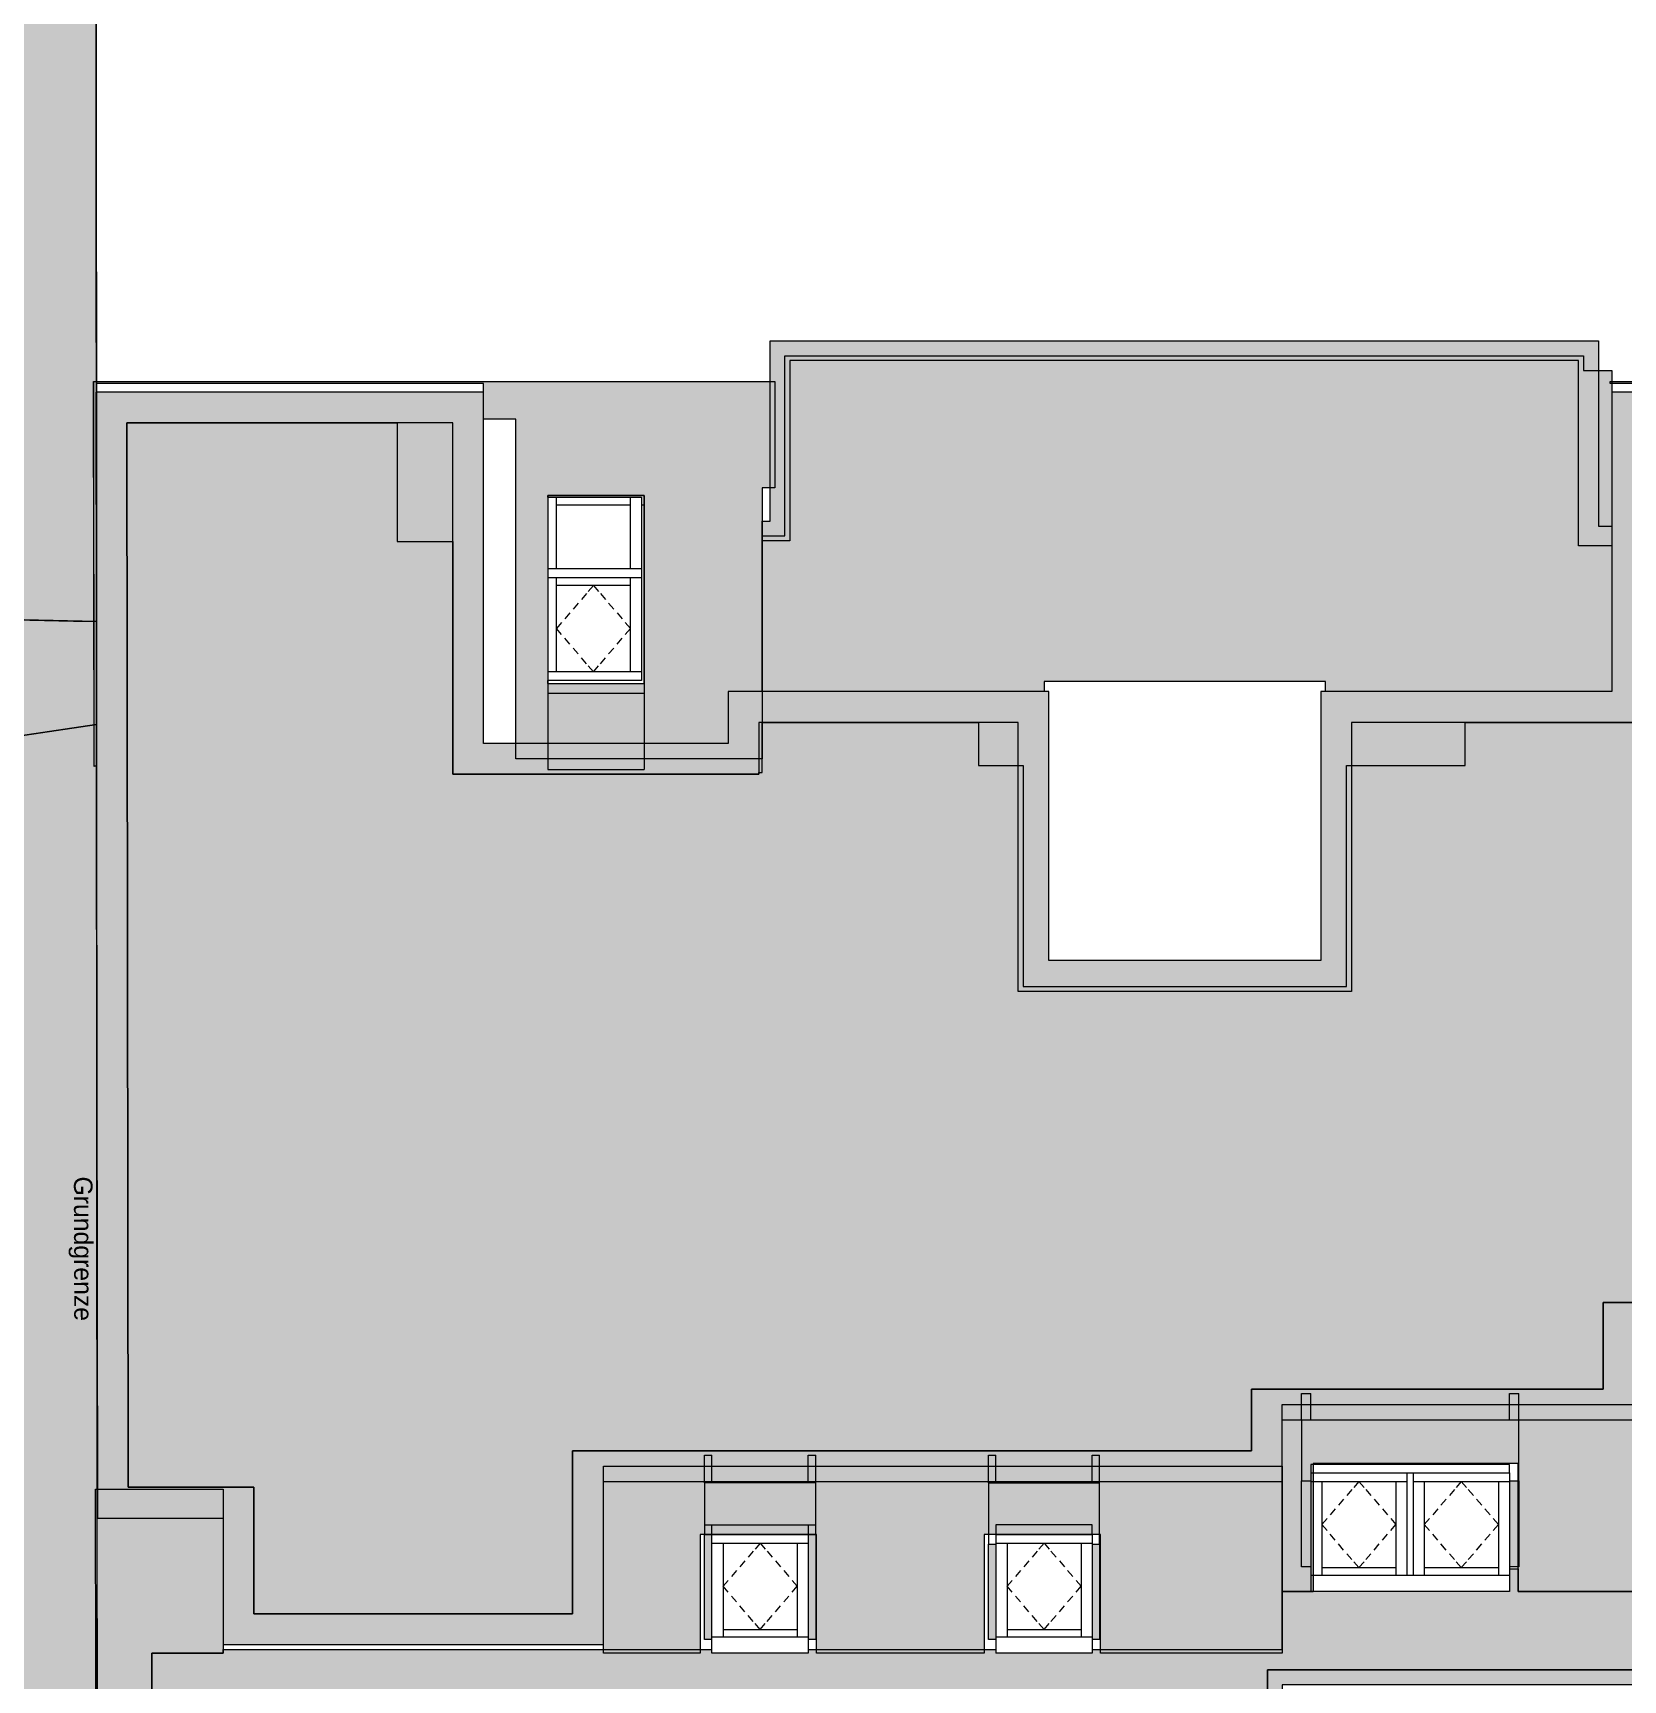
# Model space of a CAD drawing. Header units: metres. Extents: x -3 to 171, y -23 to 41.
# Drawn here: x 132.92 to 145.8, y 3.66 to 17 of the extents above; entities that cross this region are included whole.
import ezdxf

# ---------------------------------------------------------------- set-up
doc = ezdxf.new("R2010")
doc.units = ezdxf.units.M
doc.header["$MEASUREMENT"] = 0
doc.set_wipeout_variables(frame=1)
doc.linetypes.add('Wipeout_Contour', pattern=[1, 0, -1])
for name, color, linetype in [('325 Dachfenster', 7, 'Continuous'), ('330 Dachaufbau', 7, 'Continuous'), ('725 Nachbarbebauung', 7, 'Continuous'), ('905 VP Beschriftung Übersicht.Übersicht', 7, 'Continuous'), ('925 Vorentwurf Beschriftung', 7, 'Continuous'), ('Neubau_840 Baulinien', 7, 'Continuous'), ('Neubau_844 Umriss 2D', 7, 'Continuous')]:
    doc.layers.add(name, color=color, linetype=linetype)
doc.styles.add('ERSTELLTER_STIL_2', font='')
doc.styles.get('ERSTELLTER_STIL_2').set_extended_font_data('Eurostile')
doc.linetypes.add('Grenze Grundstück', pattern='A,0,[1,415_260415_PP_VA_1_7 1 DG1.Shx,S=0.00031746,R=0,X=0,Y=0],-0.04,0', length=0.04)

# ---------------------------------------------------------------- blocks, each defined once
blk = doc.blocks.new('Decke_5_2', base_point=(125.924, 12.41))
at = {"layer": '725 Nachbarbebauung', "linetype": 'Continuous', "lineweight": 0, "true_color": 0x1f1f1f}
blk.add_hatch(color=250, dxfattribs=at).paths.add_polyline_path([(125.924, 12.41), (125.923, 10.284), (133.439, 11.402), (133.438, 12.238)])
at = {"layer": '725 Nachbarbebauung', "color": 8, "linetype": 'Continuous', "lineweight": 13, "flags": 128}
blk.add_lwpolyline([(125.924, 12.41), (125.923, 10.284), (133.439, 11.402), (133.438, 12.238)], close=True, dxfattribs=at)
blk = doc.blocks.new('Decke_6_2', base_point=(121.777, 27.716))
at = {"layer": '725 Nachbarbebauung', "linetype": 'Continuous', "lineweight": 0, "true_color": 0x1f1f1f}
blk.add_hatch(color=250, dxfattribs=at).paths.add_polyline_path([(121.777, 27.716), (125.924, 12.41), (126.649, 12.392), (133.253, 12.241), (133.438, 12.24), (133.432, 21.265), (133.436, 23.257), (133.389, 33.382), (123.36, 33.409), (121.802, 33.428)])
at = {"layer": '725 Nachbarbebauung', "color": 8, "linetype": 'Continuous', "lineweight": 13, "flags": 128}
blk.add_lwpolyline([(121.777, 27.716), (125.924, 12.41), (126.649, 12.392), (133.253, 12.241), (133.438, 12.24), (133.432, 21.265), (133.436, 23.257), (133.389, 33.382), (123.36, 33.409), (121.802, 33.428)], close=True, dxfattribs=at)
blk = doc.blocks.new('Decke_25_2', base_point=(123.417, -0.068))
at = {"layer": '725 Nachbarbebauung', "linetype": 'Continuous', "lineweight": 0, "true_color": 0x1f1f1f}
blk.add_hatch(color=250, dxfattribs=at).paths.add_polyline_path([(123.417, -0.068), (132.147, 1.239), (130.298, 0.962), (133.446, 1.433), (133.439, 11.402), (126.84, 10.42), (121.986, 9.697), (122.254, 7.872)])
at = {"layer": '725 Nachbarbebauung', "color": 8, "linetype": 'Continuous', "lineweight": 13, "flags": 128}
blk.add_lwpolyline([(123.417, -0.068), (132.147, 1.239), (130.298, 0.962), (133.446, 1.433), (133.439, 11.402), (126.84, 10.42), (121.986, 9.697), (122.254, 7.872)], close=True, dxfattribs=at)
blk = doc.blocks.new('Dachfläche_10_2', base_point=(152.31, 14.18))
at = {"layer": '330 Dachaufbau', "linetype": 'Continuous', "lineweight": 0, "true_color": 0x000000}
h = blk.add_hatch(color=18, dxfattribs=at)
h.paths.add_polyline_path([(152.297, 11.125), (152.31, 14.18), (145.7, 14.18), (145.7, 14.165), (148.854, 14.165), (148.854, 11.125)])
h.paths.add_polyline_path([(149.616, 11.735), (149.616, 13.34), (151.276, 13.34), (151.276, 11.735)], flags=0)
at = {"layer": '330 Dachaufbau', "color": 7, "linetype": 'Continuous', "lineweight": 18, "flags": 128}
for points in [[(145.7, 14.18), (152.31, 14.18)], [(145.7, 14.165), (145.7, 14.18)], [(148.854, 14.165), (145.7, 14.165)], [(148.854, 11.125), (148.854, 14.165)], [(152.31, 14.18), (152.297, 11.125)], [(152.297, 11.125), (152.31, 14.18)], [(152.31, 14.18), (152.31, 14.18), (152.31, 14.18), (152.31, 14.18)], [(151.276, 13.34), (149.616, 13.34)], [(149.616, 13.34), (149.616, 11.735)], [(149.616, 13.263), (151.276, 13.263)], [(151.276, 11.735), (151.276, 13.34)], [(149.616, 11.735), (151.276, 11.735)], [(152.297, 11.125), (148.854, 11.125)], [(152.297, 11.125), (152.297, 11.125), (152.297, 11.125), (152.297, 11.125)]]:
    blk.add_lwpolyline(points, dxfattribs=at)
blk = doc.blocks.new('Dachfläche_11_2', base_point=(133.414, 14.181))
at = {"layer": '330 Dachaufbau', "linetype": 'Continuous', "lineweight": 0, "true_color": 0x000000}
h = blk.add_hatch(color=18, dxfattribs=at)
h.paths.add_polyline_path([(136.834, 11.125), (138.83, 11.125), (138.83, 13.32), (138.934, 13.32), (138.934, 14.181), (133.414, 14.181), (133.418, 11.065), (133.439, 11.065), (133.439, 14.165), (136.574, 14.165), (136.574, 13.875), (136.834, 13.875)])
h.paths.add_polyline_path([(137.094, 11.735), (137.094, 13.259), (137.874, 13.259), (137.874, 11.735)], flags=0)
at = {"layer": '330 Dachaufbau', "color": 7, "linetype": 'Continuous', "lineweight": 18, "flags": 128}
for points in [[(133.418, 11.065), (133.414, 14.181)], [(133.414, 14.181), (138.934, 14.181)], [(133.414, 14.181), (133.414, 14.181)], [(133.414, 14.181), (133.417, 11.065)], [(136.574, 14.165), (133.439, 14.165)], [(133.439, 14.165), (133.439, 11.065)], [(136.574, 13.875), (136.574, 14.165)], [(138.934, 14.181), (138.934, 13.32)], [(136.834, 13.875), (136.574, 13.875)], [(136.834, 11.125), (136.834, 13.875)], [(137.874, 13.259), (137.094, 13.259)], [(137.094, 13.259), (137.094, 11.735)], [(137.874, 11.735), (137.874, 13.259)], [(138.934, 13.32), (138.83, 13.32)], [(138.83, 13.32), (138.83, 11.125)], [(137.094, 13.182), (137.874, 13.182)], [(137.094, 11.735), (137.874, 11.735)], [(138.83, 11.125), (136.834, 11.125)], [(133.417, 11.065), (133.418, 11.065)], [(133.439, 11.065), (133.418, 11.065)]]:
    blk.add_lwpolyline(points, dxfattribs=at)
blk = doc.blocks.new('Dachfläche_13_2', base_point=(133.431, 5.21))
at = {"layer": '330 Dachaufbau', "linetype": 'Continuous', "lineweight": 0, "true_color": 0x000000}
blk.add_hatch(color=18, dxfattribs=at).paths.add_polyline_path([(134.464, 3.88), (134.464, 5.21), (133.431, 5.21), (133.435, 2.13), (133.888, 2.13), (133.886, 3.88)])
at = {"layer": '330 Dachaufbau', "color": 7, "linetype": 'Continuous', "lineweight": 18, "flags": 128}
for points in [[(133.431, 5.21), (134.464, 5.21)], [(133.435, 2.13), (133.431, 5.21)], [(134.464, 5.21), (134.464, 3.88)], [(133.886, 3.88), (133.888, 2.13)], [(134.464, 3.88), (133.886, 3.88)], [(133.888, 2.13), (133.886, 3.88)], [(133.888, 2.13), (133.435, 2.13)], [(133.888, 2.13), (133.888, 2.13)]]:
    blk.add_lwpolyline(points, dxfattribs=at)
blk = doc.blocks.new('VELUX SlopeRoofBundle[16]_2', base_point=(133.379, 35.46))
at = {"color": 254, "linetype": 'Wipeout_Contour', "lineweight": 0, "ltscale": 564.680815}
blk.add_wipeout([(140.724, 3.88), (141.504, 3.88), (141.504, 4.009), (140.724, 4.009)], dxfattribs=at).dxf.layer = '325 Dachfenster'
at = {"layer": '325 Dachfenster', "linetype": 'Continuous', "lineweight": 0, "flags": 128}
blk.add_lwpolyline([(141.504, 3.88), (140.724, 3.88)], dxfattribs=at)
at = {"color": 254, "linetype": 'Wipeout_Contour', "lineweight": 0, "ltscale": 564.740052}
blk.add_wipeout([(140.724, 4.009), (141.504, 4.009), (141.504, 4.842), (140.724, 4.842)], dxfattribs=at).dxf.layer = '325 Dachfenster'
at = {"layer": '325 Dachfenster', "linetype": 'Continuous', "lineweight": 0, "flags": 128}
for points in [[(140.724, 4.842), (141.504, 4.842)], [(140.724, 4.842), (140.724, 4.764), (140.724, 4.009), (140.724, 3.99), (140.724, 3.88)], [(141.504, 4.842), (141.504, 4.764), (141.504, 4.009), (141.504, 3.99), (141.504, 3.88)], [(140.724, 4.771), (141.504, 4.771)], [(140.814, 4.771), (140.814, 4.009)], [(141.058, 4.706), (141.017, 4.658)], [(141.114, 4.771), (141.073, 4.723)], [(141.114, 4.771), (141.156, 4.723)], [(141.17, 4.706), (141.212, 4.658)], [(141.414, 4.771), (141.414, 4.009)], [(140.923, 4.549), (140.882, 4.501)], [(140.991, 4.627), (140.949, 4.579)], [(141.238, 4.627), (141.279, 4.579)], [(141.305, 4.549), (141.347, 4.501)], [(140.856, 4.47), (140.814, 4.422)], [(140.856, 4.374), (140.814, 4.422)], [(141.373, 4.47), (141.414, 4.422)], [(141.373, 4.374), (141.414, 4.422)], [(140.923, 4.295), (140.882, 4.343)], [(141.305, 4.295), (141.347, 4.343)], [(140.991, 4.216), (140.949, 4.265)], [(141.058, 4.138), (141.017, 4.186)], [(141.17, 4.138), (141.212, 4.186)], [(141.238, 4.216), (141.279, 4.265)], [(141.504, 4.009), (140.724, 4.009)], [(140.814, 4.073), (141.414, 4.073)], [(141.114, 4.073), (141.073, 4.121)], [(141.114, 4.073), (141.156, 4.121)]]:
    blk.add_lwpolyline(points, dxfattribs=at)
blk = doc.blocks.new('Dachfläche_17_2', base_point=(141.564, 3.99))
at = {"layer": '325 Dachfenster', "linetype": 'Continuous', "lineweight": 0, "true_color": 0x000000}
for points in [[(140.724, 4.009), (140.724, 4.764), (140.664, 4.764), (140.664, 3.99), (140.724, 3.99)], [(141.504, 3.99), (141.564, 3.99), (141.564, 4.764), (141.504, 4.764), (141.504, 4.009)]]:
    blk.add_hatch(color=18, dxfattribs=at).paths.add_polyline_path(points)
at = {"layer": '325 Dachfenster', "color": 7, "linetype": 'Continuous', "lineweight": 13, "true_color": 0xf4f4f4, "flags": 128}
for points in [[(140.664, 5.483), (140.724, 5.483)], [(140.664, 5.259), (140.664, 5.483)], [(140.724, 5.259), (140.724, 5.483)], [(141.504, 5.483), (141.564, 5.483)], [(141.504, 5.259), (141.504, 5.483)], [(141.564, 5.259), (141.564, 5.483)], [(140.664, 5.259), (141.564, 5.259)], [(140.664, 5.259), (140.664, 4.764)], [(141.564, 4.764), (141.564, 5.259)], [(140.724, 4.92), (140.724, 4.842)], [(141.504, 4.92), (140.724, 4.92)], [(141.504, 4.842), (141.504, 4.92)], [(140.664, 4.764), (140.724, 4.764)], [(140.664, 3.99), (140.664, 4.764)], [(141.504, 4.764), (141.564, 4.764)], [(141.564, 4.764), (141.564, 3.99)], [(140.724, 3.99), (140.664, 3.99)], [(141.564, 3.99), (141.504, 3.99)]]:
    blk.add_lwpolyline(points, dxfattribs=at)
at = {"layer": '325 Dachfenster', "linetype": 'Continuous', "lineweight": 0}
blk.add_blockref('VELUX SlopeRoofBundle[16]_2', (133.379, 35.46), dxfattribs=at)
blk = doc.blocks.new('VELUX SlopeRoofBundle[17]_2', base_point=(133.379, 35.46))
at = {"color": 254, "linetype": 'Wipeout_Contour', "lineweight": 0, "ltscale": 555.484521}
blk.add_wipeout([(138.424, 3.88), (139.204, 3.88), (139.204, 4.009), (138.424, 4.009)], dxfattribs=at).dxf.layer = '325 Dachfenster'
at = {"layer": '325 Dachfenster', "linetype": 'Continuous', "lineweight": 0, "flags": 128}
blk.add_lwpolyline([(139.204, 3.88), (138.424, 3.88)], dxfattribs=at)
at = {"color": 254, "linetype": 'Wipeout_Contour', "lineweight": 0, "ltscale": 555.544735}
blk.add_wipeout([(138.424, 4.009), (139.204, 4.009), (139.204, 4.842), (138.424, 4.842)], dxfattribs=at).dxf.layer = '325 Dachfenster'
at = {"layer": '325 Dachfenster', "linetype": 'Continuous', "lineweight": 0, "flags": 128}
for points in [[(138.424, 3.88), (138.424, 3.99), (138.424, 4.009), (138.424, 4.842)], [(138.424, 4.842), (139.204, 4.842)], [(139.204, 4.842), (139.204, 4.009), (139.204, 3.99), (139.204, 3.88)], [(138.424, 4.771), (139.204, 4.771)], [(138.514, 4.771), (138.514, 4.009)], [(138.758, 4.706), (138.717, 4.658)], [(138.814, 4.771), (138.773, 4.723)], [(138.814, 4.771), (138.856, 4.723)], [(138.87, 4.706), (138.912, 4.658)], [(139.114, 4.771), (139.114, 4.009)], [(138.623, 4.549), (138.582, 4.501)], [(138.691, 4.627), (138.649, 4.579)], [(138.938, 4.627), (138.979, 4.579)], [(139.005, 4.549), (139.047, 4.501)], [(138.556, 4.47), (138.514, 4.422)], [(138.556, 4.374), (138.514, 4.422)], [(139.073, 4.47), (139.114, 4.422)], [(139.073, 4.374), (139.114, 4.422)], [(138.623, 4.295), (138.582, 4.343)], [(139.005, 4.295), (139.047, 4.343)], [(138.691, 4.216), (138.649, 4.265)], [(138.758, 4.138), (138.717, 4.186)], [(138.87, 4.138), (138.912, 4.186)], [(138.938, 4.216), (138.979, 4.265)], [(139.204, 4.009), (138.424, 4.009)], [(138.514, 4.073), (139.114, 4.073)], [(138.814, 4.073), (138.773, 4.121)], [(138.814, 4.073), (138.856, 4.121)]]:
    blk.add_lwpolyline(points, dxfattribs=at)
blk = doc.blocks.new('Dachfläche_18_2', base_point=(139.264, 3.99))
at = {"layer": '325 Dachfenster', "linetype": 'Continuous', "lineweight": 0, "true_color": 0x000000}
for points in [[(138.424, 4.009), (138.424, 4.842), (138.364, 4.842), (138.364, 3.99), (138.424, 3.99)], [(139.264, 3.99), (139.264, 4.842), (139.204, 4.842), (139.204, 4.009), (139.204, 3.99)]]:
    blk.add_hatch(color=18, dxfattribs=at).paths.add_polyline_path(points)
at = {"layer": '325 Dachfenster', "color": 7, "linetype": 'Continuous', "lineweight": 13, "true_color": 0xf4f4f4, "flags": 128}
for points in [[(138.364, 5.483), (138.424, 5.483)], [(138.364, 5.259), (138.364, 5.483)], [(138.424, 5.259), (138.424, 5.483)], [(139.204, 5.483), (139.264, 5.483)], [(139.204, 5.259), (139.204, 5.483)], [(139.264, 5.259), (139.264, 5.483)], [(139.264, 5.259), (138.364, 5.259)], [(138.364, 5.259), (138.364, 4.92)], [(139.264, 4.92), (139.264, 5.259)], [(138.364, 4.92), (138.424, 4.92), (139.204, 4.92), (139.264, 4.92)], [(138.364, 4.92), (138.364, 4.842)], [(138.364, 3.99), (138.364, 4.842)], [(138.364, 4.842), (138.424, 4.842)], [(138.424, 4.842), (138.424, 4.92)], [(139.204, 4.92), (139.204, 4.842)], [(139.204, 4.842), (139.264, 4.842)], [(139.264, 4.842), (139.264, 4.92)], [(139.264, 4.842), (139.264, 3.99)], [(138.424, 3.99), (138.364, 3.99)], [(139.264, 3.99), (139.204, 3.99)]]:
    blk.add_lwpolyline(points, dxfattribs=at)
at = {"layer": '325 Dachfenster', "linetype": 'Continuous', "lineweight": 0}
blk.add_blockref('VELUX SlopeRoofBundle[17]_2', (133.379, 35.46), dxfattribs=at)
blk = doc.blocks.new('VELUX SlopeRoofBundle[22]_2', base_point=(133.379, 35.46))
at = {"color": 254, "linetype": 'Wipeout_Contour', "lineweight": 0, "ltscale": 574.985165}
blk.add_wipeout([(143.274, 4.509), (143.274, 4.38), (144.079, 4.38), (144.079, 4.509)], dxfattribs=at).dxf.layer = '325 Dachfenster'
at = {"color": 254, "linetype": 'Wipeout_Contour', "lineweight": 0, "ltscale": 578.203617}
blk.add_wipeout([(144.079, 4.38), (144.884, 4.38), (144.884, 4.509), (144.079, 4.509)], dxfattribs=at).dxf.layer = '325 Dachfenster'
at = {"layer": '325 Dachfenster', "linetype": 'Continuous', "lineweight": 0, "flags": 128}
blk.add_lwpolyline([(144.884, 4.38), (144.079, 4.38), (143.274, 4.38)], dxfattribs=at)
at = {"color": 254, "linetype": 'Wipeout_Contour', "lineweight": 0, "ltscale": 576.658876}
blk.add_wipeout([(143.274, 4.509), (144.884, 4.509), (144.884, 5.342), (143.274, 5.342)], dxfattribs=at).dxf.layer = '325 Dachfenster'
at = {"layer": '325 Dachfenster', "linetype": 'Continuous', "lineweight": 0, "flags": 128}
for points in [[(143.274, 5.342), (144.054, 5.342), (144.104, 5.342), (144.884, 5.342)], [(143.274, 5.342), (143.274, 5.275), (143.274, 4.58), (143.274, 4.509), (143.274, 4.38)], [(144.054, 5.342), (144.054, 4.509)], [(144.104, 5.342), (144.104, 4.509)], [(144.884, 5.342), (144.884, 5.275), (144.884, 4.58), (144.884, 4.509), (144.884, 4.38)], [(143.274, 5.271), (144.054, 5.271)], [(143.364, 5.271), (143.364, 4.509)], [(143.608, 5.206), (143.567, 5.158)], [(143.664, 5.271), (143.623, 5.223)], [(143.664, 5.271), (143.706, 5.223)], [(143.72, 5.206), (143.762, 5.158)], [(143.964, 5.271), (143.964, 4.509)], [(144.104, 5.271), (144.884, 5.271)], [(144.194, 5.271), (144.194, 4.509)], [(144.438, 5.206), (144.397, 5.158)], [(144.494, 5.271), (144.453, 5.223)], [(144.494, 5.271), (144.536, 5.223)], [(144.55, 5.206), (144.592, 5.158)], [(144.794, 5.271), (144.794, 4.509)], [(143.541, 5.127), (143.499, 5.079)], [(143.788, 5.127), (143.829, 5.079)], [(144.371, 5.127), (144.329, 5.079)], [(144.618, 5.127), (144.659, 5.079)], [(143.406, 4.97), (143.364, 4.922)], [(143.473, 5.049), (143.432, 5.001)], [(143.855, 5.049), (143.897, 5.001)], [(143.923, 4.97), (143.964, 4.922)], [(144.236, 4.97), (144.194, 4.922)], [(144.303, 5.049), (144.262, 5.001)], [(144.685, 5.049), (144.727, 5.001)], [(144.753, 4.97), (144.794, 4.922)], [(143.406, 4.874), (143.364, 4.922)], [(143.473, 4.795), (143.432, 4.843)], [(143.855, 4.795), (143.897, 4.843)], [(143.923, 4.874), (143.964, 4.922)], [(144.236, 4.874), (144.194, 4.922)], [(144.303, 4.795), (144.262, 4.843)], [(144.685, 4.795), (144.727, 4.843)], [(144.753, 4.874), (144.794, 4.922)], [(143.541, 4.716), (143.499, 4.765)], [(143.608, 4.638), (143.567, 4.686)], [(143.72, 4.638), (143.762, 4.686)], [(143.788, 4.716), (143.829, 4.765)], [(144.371, 4.716), (144.329, 4.765)], [(144.438, 4.638), (144.397, 4.686)], [(144.55, 4.638), (144.592, 4.686)], [(144.618, 4.716), (144.659, 4.765)], [(143.364, 4.573), (143.964, 4.573)], [(143.664, 4.573), (143.623, 4.621)], [(143.664, 4.573), (143.706, 4.621)], [(144.194, 4.573), (144.794, 4.573)], [(144.494, 4.573), (144.453, 4.621)], [(144.494, 4.573), (144.536, 4.621)], [(144.884, 4.509), (143.274, 4.509)]]:
    blk.add_lwpolyline(points, dxfattribs=at)
blk = doc.blocks.new('Dachfläche_23_2', base_point=(144.959, 4.58))
at = {"layer": '325 Dachfenster', "linetype": 'Continuous', "lineweight": 0, "true_color": 0x000000}
for points in [[(143.274, 5.275), (143.199, 5.275), (143.199, 4.58), (143.274, 4.58)], [(144.884, 5.275), (144.884, 4.58), (144.959, 4.58), (144.959, 5.275)]]:
    blk.add_hatch(color=18, dxfattribs=at).paths.add_polyline_path(points)
at = {"layer": '325 Dachfenster', "color": 7, "linetype": 'Continuous', "lineweight": 13, "true_color": 0xf4f4f4, "flags": 128}
for points in [[(143.199, 5.983), (143.274, 5.983)], [(143.199, 5.77), (143.199, 5.983)], [(143.274, 5.77), (143.274, 5.983)], [(144.884, 5.983), (144.959, 5.983)], [(144.884, 5.77), (144.884, 5.983)], [(144.959, 5.77), (144.959, 5.983)], [(143.199, 5.77), (144.959, 5.77)], [(143.199, 5.77), (143.199, 5.275)], [(144.959, 5.275), (144.959, 5.77)], [(143.274, 5.409), (143.274, 5.342)], [(144.884, 5.409), (143.274, 5.409)], [(144.884, 5.342), (144.884, 5.409)], [(143.199, 5.275), (143.274, 5.275)], [(143.199, 4.58), (143.199, 5.275)], [(144.884, 5.275), (144.959, 5.275)], [(144.959, 5.275), (144.959, 4.58)], [(143.274, 4.58), (143.199, 4.58)], [(144.959, 4.58), (144.884, 4.58)]]:
    blk.add_lwpolyline(points, dxfattribs=at)
at = {"layer": '325 Dachfenster', "linetype": 'Continuous', "lineweight": 0}
blk.add_blockref('VELUX SlopeRoofBundle[22]_2', (133.379, 35.46), dxfattribs=at)
blk = doc.blocks.new('VELUX SlopeRoofBundle[28]_2', base_point=(133.379, 35.46))
at = {"color": 254, "linetype": 'Wipeout_Contour', "lineweight": 0, "ltscale": 552.053609}
blk.add_wipeout([(137.854, 12.593), (137.094, 12.593), (137.094, 11.76), (137.854, 11.76)], dxfattribs=at).dxf.layer = '325 Dachfenster'
at = {"layer": '325 Dachfenster', "linetype": 'Continuous', "lineweight": 0, "flags": 128}
for points in [[(137.408, 12.464), (137.366, 12.415)], [(137.52, 12.464), (137.561, 12.415)], [(137.273, 12.306), (137.231, 12.258)], [(137.34, 12.385), (137.299, 12.337)], [(137.587, 12.385), (137.629, 12.337)], [(137.655, 12.306), (137.696, 12.258)], [(137.205, 12.228), (137.164, 12.18)], [(137.205, 12.131), (137.164, 12.18)], [(137.722, 12.228), (137.764, 12.18)], [(137.722, 12.131), (137.764, 12.18)], [(137.273, 12.053), (137.231, 12.101)], [(137.34, 11.974), (137.299, 12.022)], [(137.587, 11.974), (137.629, 12.022)], [(137.655, 12.053), (137.696, 12.101)], [(137.408, 11.895), (137.366, 11.944)], [(137.464, 11.83), (137.422, 11.879)], [(137.464, 11.83), (137.505, 11.879)], [(137.52, 11.895), (137.561, 11.944)], [(137.854, 11.83), (137.094, 11.83)], [(137.854, 11.76), (137.094, 11.76)]]:
    blk.add_lwpolyline(points, dxfattribs=at)
at = {"color": 254, "linetype": 'Wipeout_Contour', "lineweight": 0, "ltscale": 552.322368}
blk.add_wipeout([(137.854, 13.243), (137.094, 13.243), (137.094, 12.593), (137.854, 12.593)], dxfattribs=at).dxf.layer = '325 Dachfenster'
at = {"layer": '325 Dachfenster', "linetype": 'Continuous', "lineweight": 0, "flags": 128}
for points in [[(137.094, 13.243), (137.854, 13.243)], [(137.094, 13.243), (137.094, 12.593), (137.094, 11.76)], [(137.164, 12.663), (137.164, 13.243)], [(137.764, 12.663), (137.764, 13.243)], [(137.854, 13.243), (137.854, 12.593), (137.854, 11.76)], [(137.764, 13.179), (137.164, 13.179)], [(137.854, 12.663), (137.094, 12.663)], [(137.094, 12.593), (137.854, 12.593)], [(137.164, 11.83), (137.164, 12.593)], [(137.764, 11.83), (137.764, 12.593)], [(137.764, 12.529), (137.164, 12.529)], [(137.464, 12.529), (137.422, 12.481)], [(137.464, 12.529), (137.505, 12.481)]]:
    blk.add_lwpolyline(points, dxfattribs=at)
blk = doc.blocks.new('Dachfläche_29_2', base_point=(137.935, 13.359))
at = {"layer": '325 Dachfenster', "color": 7, "linetype": 'Continuous', "lineweight": 13, "true_color": 0xf4f4f4, "flags": 128}
for points in [[(137.094, 13.259), (137.874, 13.259)], [(137.094, 13.243), (137.094, 13.259)], [(137.874, 13.259), (137.874, 11.735)], [(137.094, 11.735), (137.094, 11.76)], [(137.094, 11.735), (137.874, 11.735)], [(137.094, 11.735), (137.094, 11.657)], [(137.094, 11.657), (137.874, 11.657)], [(137.094, 11.657), (137.094, 11.037)], [(137.874, 11.735), (137.874, 11.657)], [(137.874, 11.657), (137.874, 11.037)], [(137.094, 11.037), (137.874, 11.037)]]:
    blk.add_lwpolyline(points, dxfattribs=at)
at = {"layer": '325 Dachfenster', "linetype": 'Continuous', "lineweight": 0}
blk.add_blockref('VELUX SlopeRoofBundle[28]_2', (133.379, 35.46), dxfattribs=at)
blk = doc.blocks.new('Dachfläche_31_2', base_point=(137.544, 5.395))
at = {"layer": '330 Dachaufbau', "linetype": 'Continuous', "lineweight": 0, "true_color": 0x000000}
blk.add_hatch(color=18, dxfattribs=at).paths.add_polyline_path([(143.044, 5.395), (137.544, 5.395), (137.544, 3.88), (138.329, 3.88), (138.329, 4.842), (139.271, 4.842), (139.271, 3.88), (140.629, 3.88), (140.629, 4.842), (141.571, 4.842), (141.571, 3.88), (143.044, 3.88)])
at = {"layer": '330 Dachaufbau', "color": 7, "linetype": 'Continuous', "lineweight": 18, "flags": 128}
for points in [[(137.544, 3.88), (137.544, 5.395)], [(137.544, 5.395), (143.044, 5.395)], [(143.044, 5.395), (143.044, 3.88)], [(138.329, 4.842), (138.329, 3.88)], [(139.271, 4.842), (138.329, 4.842)], [(139.271, 3.88), (139.271, 4.842)], [(140.629, 4.842), (140.629, 3.88)], [(141.571, 4.842), (140.629, 4.842)], [(141.571, 3.88), (141.571, 4.842)], [(138.329, 3.88), (137.544, 3.88)], [(140.629, 3.88), (139.271, 3.88)], [(143.044, 3.88), (141.571, 3.88)]]:
    blk.add_lwpolyline(points, dxfattribs=at)
blk = doc.blocks.new('Dachfläche_34_2', base_point=(143.044, 5.895))
at = {"layer": '330 Dachaufbau', "linetype": 'Continuous', "lineweight": 0, "true_color": 0x000000}
blk.add_hatch(color=18, dxfattribs=at).paths.add_polyline_path([(144.955, 5.417), (144.955, 4.38), (145.894, 4.38), (145.894, 5.895), (143.044, 5.895), (143.044, 4.38), (143.295, 4.38), (143.295, 5.417)])
at = {"layer": '330 Dachaufbau', "color": 7, "linetype": 'Continuous', "lineweight": 18, "flags": 128}
for points in [[(143.044, 4.38), (143.044, 5.895)], [(143.044, 5.895), (145.894, 5.895)], [(145.894, 5.895), (145.894, 4.38)], [(143.295, 5.417), (143.295, 4.38)], [(144.955, 5.417), (143.295, 5.417)], [(144.955, 4.38), (144.955, 5.417)], [(143.295, 4.38), (143.044, 4.38)], [(145.894, 4.38), (144.955, 4.38)]]:
    blk.add_lwpolyline(points, dxfattribs=at)

msp = doc.modelspace()

# ---------------------------------------------------------------- hatches: boundary and pattern name
at = {"layer": '905 VP Beschriftung Übersicht.Übersicht', "linetype": 'Continuous', "lineweight": 0}
for points in [[(138.894, 14.51), (145.604, 14.51), (145.604, 13.01), (145.714, 13.01), (145.714, 12.85), (145.444, 12.85), (145.444, 14.35), (139.054, 14.35), (139.054, 12.89), (138.83, 12.89), (138.83, 13.05), (138.894, 13.05)], [(139.014, 14.39), (145.484, 14.39), (145.484, 14.27), (145.714, 14.27), (145.714, 11.67), (143.394, 11.67), (143.394, 11.75), (141.114, 11.75), (141.114, 11.67), (138.83, 11.67), (138.83, 12.93), (139.014, 12.93)], [(134.464, 3.88), (134.464, 3.91), (143.044, 3.91), (143.044, 4.38), (143.295, 4.38), (143.295, 4.563), (144.955, 4.563), (144.955, 4.38), (145.894, 4.38), (145.894, 5.28), (151.79, 5.28), (151.79, 4.37), (148.244, 4.37), (148.244, 3.745), (142.924, 3.745), (142.924, 2.972), (142.368, 2.895), (137.194, 2.895), (137.194, 2.254), (133.886, 2.254), (133.886, 3.88)]]:
    msp.add_hatch(color=255, dxfattribs=at).paths.add_polyline_path(points)
h = msp.add_hatch(color=255, dxfattribs=at)
h.paths.add_polyline_path([(133.695, 5.225), (133.684, 13.845), (135.874, 13.845), (135.874, 12.885), (136.324, 12.885), (136.324, 11), (138.804, 11), (138.804, 11.015), (138.83, 11.015), (138.83, 11.42), (140.584, 11.42), (140.584, 11.07), (140.944, 11.07), (140.944, 9.28), (143.564, 9.28), (143.564, 11.07), (144.524, 11.07), (144.524, 11.42), (145.964, 11.42), (145.964, 13.395), (146.714, 13.395), (146.714, 13.845), (148.604, 13.845), (148.604, 11), (152.009, 11), (151.993, 7.345), (151.064, 7.345), (151.064, 5.6), (148.384, 5.6), (148.384, 6.72), (145.644, 6.72), (145.644, 6.02), (142.794, 6.02), (142.794, 5.52), (137.294, 5.52), (137.294, 4.2), (134.714, 4.2), (134.714, 5.225)])
h.paths.add_polyline_path([(148.154, 10), (148.484, 10), (148.484, 9.67), (148.154, 9.67)], flags=0)
at = {"layer": '925 Vorentwurf Beschriftung', "linetype": 'Continuous', "lineweight": 13}
msp.add_hatch(color=255, dxfattribs=at).paths.add_polyline_path([(133.888, 2.25), (137.194, 2.254), (137.194, 2.895), (142.368, 2.895), (142.924, 2.972), (142.924, 3.745), (148.244, 3.745), (148.244, 4.37), (151.79, 4.37), (151.79, 4.25), (148.364, 4.25), (148.364, 3.625), (143.044, 3.625), (143.044, 2.868), (142.398, 2.775), (137.314, 2.775), (137.314, 2.13), (133.888, 2.13)])

# ---------------------------------------------------------------- linework, layer by layer
at = {"layer": '905 VP Beschriftung Übersicht.Übersicht', "color": 7, "linetype": 'Continuous', "lineweight": 13, "flags": 128}
for points in [[(138.894, 14.51), (145.604, 14.51), (145.604, 13.01), (145.714, 13.01), (145.714, 12.85), (145.444, 12.85), (145.444, 14.35), (139.054, 14.35), (139.054, 12.89), (138.83, 12.89), (138.83, 13.05), (138.894, 13.05)], [(139.014, 14.39), (145.484, 14.39), (145.484, 14.27), (145.714, 14.27), (145.714, 11.67), (143.394, 11.67), (143.394, 11.75), (141.114, 11.75), (141.114, 11.67), (138.83, 11.67), (138.83, 12.93), (139.014, 12.93)], [(134.464, 3.88), (134.464, 3.91), (143.044, 3.91), (143.044, 4.38), (143.295, 4.38), (143.295, 4.563), (144.955, 4.563), (144.955, 4.38), (145.894, 4.38), (145.894, 5.28), (151.79, 5.28), (151.79, 4.37), (148.244, 4.37), (148.244, 3.745), (142.924, 3.745), (142.924, 2.972), (142.368, 2.895), (137.194, 2.895), (137.194, 2.254), (133.886, 2.254), (133.886, 3.88)]]:
    msp.add_lwpolyline(points, close=True, dxfattribs=at)
msp.add_lwpolyline([(148.384, 6.72), (145.644, 6.72), (145.644, 6.02), (142.794, 6.02), (142.794, 5.52), (137.294, 5.52), (137.294, 4.2), (134.714, 4.2), (134.714, 5.225), (133.695, 5.225), (133.684, 13.845), (135.874, 13.845), (135.874, 12.885), (136.324, 12.885), (136.324, 11), (138.804, 11), (138.804, 11.015), (138.83, 11.015), (138.83, 11.42), (140.584, 11.42), (140.584, 11.07), (140.944, 11.07), (140.944, 9.28), (143.564, 9.28), (143.564, 11.07), (144.524, 11.07), (144.524, 11.42), (145.964, 11.42)], dxfattribs=at)
at = {"layer": '925 Vorentwurf Beschriftung', "color": 7, "linetype": 'Continuous', "lineweight": 13, "flags": 128}
msp.add_lwpolyline([(133.888, 2.25), (137.194, 2.254), (137.194, 2.895), (142.368, 2.895), (142.924, 2.972), (142.924, 3.745), (148.244, 3.745), (148.244, 4.37), (151.79, 4.37), (151.79, 4.25), (148.364, 4.25), (148.364, 3.625), (143.044, 3.625), (143.044, 2.868), (142.398, 2.775), (137.314, 2.775), (137.314, 2.13), (133.888, 2.13)], close=True, dxfattribs=at)
at = {"layer": 'Neubau_840 Baulinien', "color": 254, "linetype": 'Grenze Grundstück', "lineweight": 13, "true_color": 0xe3e3e3}
msp.add_lwpolyline([(133.379, 35.46), (152.364, 35.459), (152.337, 24.015), (152.283, 15.89), (152.228, 4.132), (133.446, 1.433), (133.436, 23.257)], close=True, dxfattribs=at)

# ---------------------------------------------------------------- block references
at = {"layer": '330 Dachaufbau', "color": 7, "linetype": 'Continuous', "lineweight": 18}
for name, p in [('Dachfläche_11_2', (133.414, 14.181)), ('Dachfläche_10_2', (152.31, 14.18)), ('Dachfläche_13_2', (133.431, 5.21))]:
    msp.add_blockref(name, p, dxfattribs=at)
at = {"layer": '725 Nachbarbebauung', "color": 8, "linetype": 'Continuous', "lineweight": 13}
for name, p in [('Decke_6_2', (121.777, 27.716)), ('Decke_5_2', (125.924, 12.41)), ('Decke_25_2', (123.417, -0.068))]:
    msp.add_blockref(name, p, dxfattribs=at)

# ---------------------------------------------------------------- texts
at = {"layer": 'Neubau_844 Umriss 2D', "color": 254, "linetype": 'Continuous', "lineweight": 13, "true_color": 0xe3e3e3, "insert": (133.309, 7.156), "char_height": 0.15, "attachment_point": 5, "rotation": 270.1119, "style": 'ERSTELLTER_STIL_2'}
msp.add_mtext('\\A1;{\\pqc;\\fEurostile|b0|i0|c0|p0;\\W1.000000;Grundgrenze}', dxfattribs=at)

# ---------------------------------------------------------------- next in the draw order: block references
at = {"layer": '325 Dachfenster', "color": 7, "linetype": 'Continuous', "lineweight": 13, "true_color": 0xf4f4f4}
for name, p in [('Dachfläche_29_2', (137.935, 13.359)), ('Dachfläche_23_2', (144.959, 4.58)), ('Dachfläche_18_2', (139.264, 3.99)), ('Dachfläche_17_2', (141.564, 3.99))]:
    msp.add_blockref(name, p, dxfattribs=at)

# ---------------------------------------------------------------- next in the draw order: hatches: boundary and pattern name
at = {"layer": '905 VP Beschriftung Übersicht.Übersicht', "linetype": 'Continuous', "lineweight": 13}
h = msp.add_hatch(color=255, dxfattribs=at)
h.paths.add_polyline_path([(136.574, 11.25), (136.574, 14.095), (133.433, 14.095), (133.445, 4.975), (134.464, 4.975), (134.464, 3.95), (137.544, 3.95), (137.544, 5.27), (143.044, 5.27), (143.044, 5.77), (145.894, 5.77), (145.894, 6.47), (148.134, 6.47), (148.134, 5.35), (151.314, 5.35), (151.314, 7.095), (152.242, 7.095), (152.26, 11.25), (148.854, 11.25), (148.854, 14.095), (145.714, 14.095), (145.714, 11.67), (143.355, 11.67), (143.355, 9.49), (141.154, 9.49), (141.154, 11.67), (138.554, 11.67), (138.554, 11.25)])
h.paths.add_polyline_path([(145.644, 6.72), (148.384, 6.72), (148.384, 5.6), (151.064, 5.6), (151.064, 7.345), (151.993, 7.345), (152.009, 11), (148.604, 11), (148.604, 13.845), (145.964, 13.845), (145.964, 11.42), (143.605, 11.42), (143.605, 9.24), (140.904, 9.24), (140.904, 11.42), (138.804, 11.42), (138.804, 11), (136.324, 11), (136.324, 13.845), (133.684, 13.845), (133.695, 5.225), (134.714, 5.225), (134.714, 4.2), (137.294, 4.2), (137.294, 5.52), (142.794, 5.52), (142.794, 6.02), (145.644, 6.02)], flags=0)
at = {"layer": '925 Vorentwurf Beschriftung', "linetype": 'Continuous', "lineweight": 13}
h = msp.add_hatch(color=255, dxfattribs=at)
h.paths.add_polyline_path([(136.574, 11.25), (136.574, 14.095), (133.433, 14.095), (133.445, 4.975), (134.464, 4.975), (134.464, 3.95), (137.544, 3.95), (137.544, 5.27), (143.044, 5.27), (143.044, 5.77), (145.894, 5.77), (145.894, 6.47), (148.134, 6.47), (148.134, 5.35), (151.314, 5.35), (151.314, 7.095), (152.242, 7.095), (152.26, 11.25), (148.854, 11.25), (148.854, 14.095), (145.714, 14.095), (145.714, 11.67), (143.355, 11.67), (143.355, 9.49), (141.154, 9.49), (141.154, 11.67), (138.554, 11.67), (138.554, 11.25)])
h.paths.add_polyline_path([(145.644, 6.72), (148.384, 6.72), (148.384, 5.6), (151.064, 5.6), (151.064, 7.345), (151.993, 7.345), (152.009, 11), (148.604, 11), (148.604, 13.845), (145.964, 13.845), (145.964, 11.42), (143.605, 11.42), (143.605, 9.24), (140.904, 9.24), (140.904, 11.42), (138.804, 11.42), (138.804, 11), (136.324, 11), (136.324, 13.845), (133.684, 13.845), (133.695, 5.225), (134.714, 5.225), (134.714, 4.2), (137.294, 4.2), (137.294, 5.52), (142.794, 5.52), (142.794, 6.02), (145.644, 6.02)], flags=0)
at = {"layer": '925 Vorentwurf Beschriftung', "linetype": 'Continuous', "lineweight": 13, "true_color": 0xefefef}
msp.add_hatch(color=7, dxfattribs=at).paths.add_polyline_path([(136.324, 11), (136.324, 13.845), (133.684, 13.845), (133.695, 5.225), (134.714, 5.225), (134.714, 4.2), (137.294, 4.2), (137.294, 5.52), (142.794, 5.52), (142.794, 6.02), (145.644, 6.02), (145.644, 6.72), (148.384, 6.72), (148.384, 5.6), (151.064, 5.6), (151.064, 7.345), (151.993, 7.345), (152.009, 11), (148.604, 11), (148.604, 13.845), (145.964, 13.845), (145.964, 11.42), (143.605, 11.42), (143.605, 9.24), (140.904, 9.24), (140.904, 11.42), (138.804, 11.42), (138.804, 11)])

# ---------------------------------------------------------------- next in the draw order: linework, layer by layer
at = {"layer": '905 VP Beschriftung Übersicht.Übersicht', "color": 7, "linetype": 'Continuous', "lineweight": 13, "flags": 128}
for points in [[(148.854, 14.095), (145.714, 14.095), (145.714, 11.67), (143.355, 11.67), (143.355, 9.49), (141.154, 9.49), (141.154, 11.67), (138.554, 11.67), (138.554, 11.25), (136.574, 11.25), (136.574, 14.095), (133.433, 14.095), (133.445, 4.975), (134.464, 4.975), (134.464, 3.95), (137.544, 3.95), (137.544, 5.27), (143.044, 5.27), (143.044, 5.77), (145.894, 5.77)], [(145.964, 11.42), (143.605, 11.42), (143.605, 9.24), (140.904, 9.24), (140.904, 11.42), (138.804, 11.42), (138.804, 11), (136.324, 11), (136.324, 13.845), (133.684, 13.845), (133.695, 5.225), (134.714, 5.225), (134.714, 4.2), (137.294, 4.2), (137.294, 5.52), (142.794, 5.52), (142.794, 6.02), (145.644, 6.02), (145.644, 6.72), (148.384, 6.72)]]:
    msp.add_lwpolyline(points, dxfattribs=at)
at = {"layer": '925 Vorentwurf Beschriftung', "color": 7, "linetype": 'Continuous', "lineweight": 13, "flags": 128}
for points in [[(148.854, 14.095), (145.714, 14.095), (145.714, 11.67), (143.355, 11.67), (143.355, 9.49), (141.154, 9.49), (141.154, 11.67), (138.554, 11.67), (138.554, 11.25), (136.574, 11.25), (136.574, 14.095), (133.433, 14.095), (133.445, 4.975), (134.464, 4.975), (134.464, 3.95), (137.544, 3.95), (137.544, 5.27), (143.044, 5.27), (143.044, 5.77), (145.894, 5.77)], [(145.964, 11.42), (143.605, 11.42), (143.605, 9.24), (140.904, 9.24), (140.904, 11.42), (138.804, 11.42), (138.804, 11), (136.324, 11), (136.324, 13.845), (133.684, 13.845), (133.695, 5.225), (134.714, 5.225), (134.714, 4.2), (137.294, 4.2), (137.294, 5.52), (142.794, 5.52), (142.794, 6.02), (145.644, 6.02), (145.644, 6.72), (148.384, 6.72)], [(145.964, 11.42), (143.605, 11.42), (143.605, 9.24), (140.904, 9.24), (140.904, 11.42), (138.804, 11.42), (138.804, 11), (136.324, 11), (136.324, 13.845), (133.684, 13.845), (133.695, 5.225), (134.714, 5.225), (134.714, 4.2), (137.294, 4.2), (137.294, 5.52), (142.794, 5.52), (142.794, 6.02), (145.644, 6.02), (145.644, 6.72), (148.384, 6.72)]]:
    msp.add_lwpolyline(points, dxfattribs=at)

# ---------------------------------------------------------------- next in the draw order: block references
at = {"layer": '330 Dachaufbau', "color": 7, "linetype": 'Continuous', "lineweight": 18}
for name, p in [('Dachfläche_34_2', (143.044, 5.895)), ('Dachfläche_31_2', (137.544, 5.395))]:
    msp.add_blockref(name, p, dxfattribs=at)

doc.saveas('drawing.dxf')
